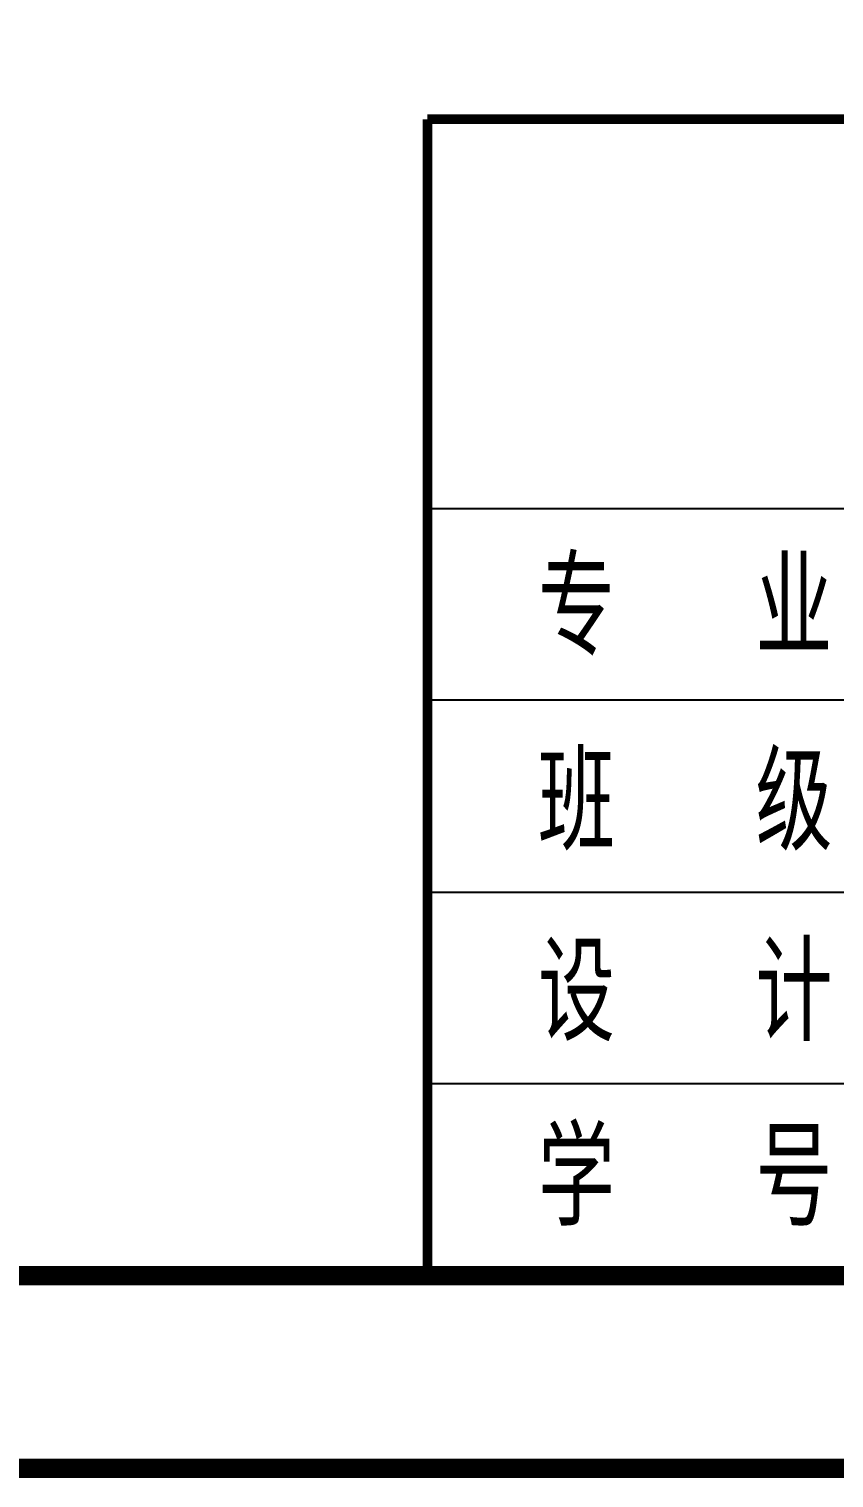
# Model space of a CAD drawing. Extents: x 31132 to 885236, y 345273 to 1212165.
# Drawn here: x 139131 to 141742, y 402430 to 407128 of the extents above; entities that cross this region are included whole.
import ezdxf

# ---------------------------------------------------------------- set-up
doc = ezdxf.new("R2010")
doc.units = 0
doc.header["$LTSCALE"] = 1000
for name, color, linetype in [('PUB_TITLE', 4, 'CONTINUOUS'), ('TEXT', 7, 'CONTINUOUS'), ('TK', 4, 'CONTINUOUS')]:
    doc.layers.add(name, color=color, linetype=linetype)
doc.styles.add('TSSD_Rein', font='tssdeng.shx', dxfattribs={"width": 0.7, "bigfont": 'hztxt.shx'})

msp = doc.modelspace()

# ---------------------------------------------------------------- linework, layer by layer
at = {"layer": 'PUB_TITLE', "color": 4}
for p, q in [((140423.37, 405573.29), (154485.87, 405573.29)), ((144839.24, 404951.42), (140423.37, 404951.42)), ((140423.37, 404329.55), (154485.87, 404329.55)), ((144839.24, 403707.69), (140423.37, 403707.69))]:
    msp.add_line(p, q, dxfattribs=at)
at = {"layer": 'PUB_TITLE', "color": 4, "const_width": 31.25}
for points in [[(140423.37, 406835.82), (140423.37, 403085.82)], [(154485.87, 406835.82), (140423.37, 406835.82)]]:
    msp.add_lwpolyline(points, dxfattribs=at)
at = {"layer": 'TK', "const_width": 62.5}
for points in [[(102610.87, 402460.82), (102610.87, 439585.82), (155110.87, 439585.82), (155110.87, 402460.82)], [(105735.87, 403085.82), (105735.87, 438960.82), (154485.87, 438960.82), (154485.87, 403085.82)]]:
    msp.add_lwpolyline(points, close=True, dxfattribs=at)

# ---------------------------------------------------------------- texts
at = {"layer": 'TEXT', "lineweight": 20, "style": 'TSSD_Rein', "width": 0.8}
for s, p in [('专   业', (140781.55, 405097.04)), ('班   级', (140781.55, 404464.9)), ('设   计', (140781.55, 403847.18)), ('学   号', (140781.55, 403247.45))]:
    msp.add_text(s, height=312.5, dxfattribs=at).set_placement(p)

doc.saveas('drawing.dxf')
